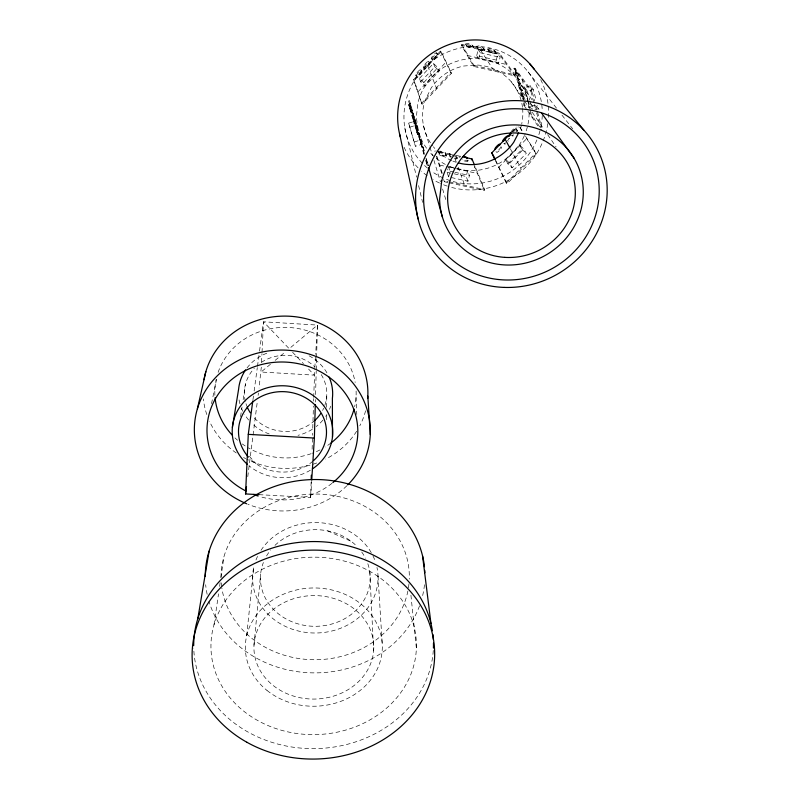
<?xml version="1.0" encoding="UTF-8"?>
<svg xmlns="http://www.w3.org/2000/svg" width="799" height="799" viewBox="0 0 799 799"><rect width="100%" height="100%" fill="white"/><g stroke="black" fill="none" stroke-linecap="round" stroke-linejoin="round"><path stroke-width="0.6" stroke-dasharray="4 3" d="M326.551 419.705L326.601 414.751M326.671 407.31L326.791 393.677M315.365 402.057L315.435 399.57M315.565 394.606L316.214 371.016M316.254 369.767L316.554 358.591M316.594 357.353L317.473 325.073L263.5 321.797L259.315 352.719M259.066 494.671L310.641 497.447L311.141 481.388M312.119 449.268L312.609 433.208M312.759 428.274L313.438 406.032M313.588 401.098L313.657 398.621M313.697 397.383L314.756 369.048M261.313 367.131L259.046 388.034M261.553 362.227L261.962 353.647M262.022 352.429L263.5 321.797L289.208 348.714L317.473 325.073L315.665 354.386M314.826 367.82L315.585 355.605M310.641 497.447L311.66 481.368M516.334 71.201C512.588 72.539 521.787 86.741 518.731 76.095C514.466 63.98 516.593 77.523 519.56 79.92M519.23 81.937C515.405 83.895 524.783 96.379 521.647 86.911C517.313 74.707 519.5 88.21 522.466 90.696M518.621 80.21L517.013 73.967L515.325 71.441M254.002 645.192L260.644 573.902M525.073 99.645L522.156 92.804L521.128 93.223L522.726 99.146M521.527 90.986L519.929 84.794L518.221 82.177M522.156 92.804L524.004 99.655L523.075 99.935M246.681 635.764L253.812 567.03A62.741 55.211 -0.7 0 0 314.886 633.008A62.741 55.211 -0.7 0 0 376.968 567.42M247.76 476.703L257.318 401.577M258.107 395.425L258.417 392.958M252.963 399.72L253.463 396.004M254.132 391.061L257.308 367.56M257.478 366.322L259.156 353.957M495.969 52.005C483.824 51.845 487.789 44.175 495.969 52.005C494.781 54.522 488.499 52.245 487.59 49.638C490.426 49.898 494.461 50.037 495.7 53.084M214.032 624.698L218.527 593.817M219.615 586.406L220.154 582.701M220.874 577.767L223.93 556.773M240.559 416.649L242.037 406.961M243.146 399.69L245.543 383.949M484.783 49.418C472.569 49.258 476.853 41.608 484.783 49.418C483.625 51.895 477.303 49.708 476.484 47.061C479.28 47.331 483.185 47.421 484.534 50.377M211.525 403.675L216.978 377.158M434.926 151.63L435.145 150.721M461.472 45.383L461.712 44.414L499.385 53.153L515.045 74.836L514.766 75.875L473.637 66.397L461.472 45.383L499.135 54.112L514.766 75.875M439.2 154.587L438.711 151.45L439.2 154.587A3.576 0.719 14 0 0 442.936 156.165A3.576 0.719 14 0 0 446.142 156.135L445.602 152.989A3.556 0.709 14 0 0 443.235 151.79A3.556 0.709 14 0 0 439.54 151.121M465.507 44.634C466.596 42.067 472.778 44.414 473.767 46.861C472.628 49.308 466.276 47.201 465.537 44.524C468.294 44.814 472.449 44.844 473.497 47.94M464.718 50.717L464.968 49.738M466.426 46.172L465.747 43.675M472.559 46.272L472.798 45.313M446.092 156.314L445.602 152.989M476.454 47.171L476.723 46.102M450.346 157.263A3.576 0.719 14.1 0 1 450.157 157.033L449.637 153.708M477.452 48.729L477.692 47.77M450.157 157.033L449.597 153.887A3.556 0.709 14.1 0 1 452.753 153.857M447.989 182.552L444.344 181.743L444.594 180.754L448.139 181.543M473.637 66.397L473.897 65.348L461.712 44.414M456.868 168.449L467.625 170.836L469.442 175.51L467.954 181.223L448.619 176.949L447.07 172.244L447.939 168.849M476.703 55.59L478.221 49.608L497.827 54.152L500.114 57.368L498.546 63.411L478.701 58.826L476.703 55.59L496.279 60.115L498.546 63.411M448.619 176.949L450.077 171.216L448.509 166.592M478.701 58.826L480.249 52.764L478.221 49.608M483.495 48.809L483.735 47.85M454.801 158.781A3.576 0.719 14.1 0 0 457.078 158.572L456.479 155.415L457.038 158.751M460.044 157.173L460.314 156.085A3.556 0.709 14.2 0 0 460.284 156.264M487.57 49.758L487.839 48.679M488.638 51.326L488.888 50.367M494.601 51.386L494.841 50.427M467.785 161.148L468.054 160.06A3.576 0.709 14.2 0 1 466.216 160.329A3.576 0.709 14.2 0 1 462.381 159.311M467.954 181.223L466.157 176.479L467.625 170.836M496.279 60.115L497.827 54.152M499.135 54.112L499.385 53.153M474.766 167.57L475.006 166.641M473.767 46.861L466.666 45.213M449.208 182.821L484.464 190.611L484.723 189.623L474.786 165.713M413.652 79.63L440.519 50.996L441.218 51.665L451.485 73.248L422.052 104.379L413.652 79.63L422.052 104.379M414.351 80.29L441.218 51.665M419.485 78.352L433.458 63.471L437.832 67.615L439.3 71.001L425.118 86.052L420.683 81.878L419.485 78.352L423.85 82.467L425.118 86.052M420.683 81.878L434.866 66.806L433.458 63.471M423.85 82.467L437.832 67.615M418.027 91.795L446.122 61.972M421.283 103.66L450.716 72.519L440.519 50.996M511.819 132.225L516.863 127.031M513.158 132.175L518.351 126.831M505.567 159.321L519.52 145.009L523.705 148.984L526.291 153.388L512.139 167.84L507.894 163.855L505.567 159.321L509.752 163.256L512.139 167.84M498.686 167.361L526.731 138.617M507.894 163.855L522.047 149.373L519.52 145.009M509.752 163.256L523.705 148.984M525.582 136.279L536.389 153.847L507.005 183.79L506.276 183.101L535.65 153.148L524.833 135.54M270.452 364.254L261.083 372.024L314.377 375.15L306.826 367.22M275.146 360.369L285.453 351.82M423.85 154.207L408.539 100.884L409.468 100.604L424.828 153.088M513.977 68.444L514.906 68.155L531.934 91.136L530.916 91.446L513.977 68.444L522.057 98.407M409.787 108.584L408.579 104.329L409.488 103.99L410.326 106.776M410.866 108.574L412.084 112.839L411.175 113.188L409.158 106.197L410.037 105.967L409.507 104.05M516.663 73.198L517.602 72.909M518.291 74.427L519.25 74.127M411.175 113.188L410.616 111.161L411.535 110.871M517.273 78.402L518.201 78.122M413.023 119.441L411.795 115.106L412.703 114.756L413.532 117.513M519.58 84.005L520.509 83.715M412.344 117.103L413.263 116.814L412.703 114.756M408.649 123.136L414.391 121.368L421.203 144.509L415.4 146.277L408.649 123.136L415.4 146.277M527.939 99.485L524.733 87.55L530.546 85.763L533.263 89.378L536.299 100.764M520.159 89.108L521.088 88.829M414.741 121.618C416.669 124.045 413.423 125.034 413.822 121.897L414.741 121.618L414.062 119.301M521.447 90.936L522.376 90.647M415.3 123.655L414.381 123.935L411.795 115.106M409.697 127.231L415.84 125.293L416.659 128.01M524.733 87.55L527.37 91.186L533.263 89.378M415.66 126.741L416.669 126.432L409.468 100.604M416.429 127.421L418.476 134.302L417.557 134.582L415.51 127.71L416.429 127.421L415.86 125.363M521.148 93.034L522.526 94.941L523.455 94.652M417.557 134.582L416.958 132.404L417.867 132.125M417.537 134.502L418.456 134.222L417.647 131.575M424.199 154.577L419.375 137.228L420.284 136.949M523.295 102.981L523.904 105.278L524.833 104.989L526.891 108.005M414.281 141.942L420.004 140.195L421.203 144.509M528.259 100.674L529.857 106.637L535.65 104.869L540.334 111.321M421.343 144.349L422.281 144.06M534.901 109.803L538.416 108.734L537.507 105.318M449.707 166.851L455.68 168.18M439.67 165.083L455.29 168.559M456.489 168.819L478.072 173.613M450.077 171.216L453.712 172.025M454.921 172.294L469.442 175.51M447.07 172.244L453.033 173.573M454.232 173.832L466.157 176.479M449.318 181.802L484.723 189.623M439.76 151.75L453.582 154.836M455.879 155.346L460.474 156.374M438.481 152.429L459.854 157.193M467.285 55.421L506.606 64.509M473.897 65.348L515.045 74.836M480.249 52.764L500.114 57.368M327.63 530.876L351.3 541.402M415.7 85.553L416.419 86.222M415.67 74.896L416.948 77.303A3.695 0.579 -47.6 0 0 419.685 75.236A3.695 0.579 -47.6 0 0 421.982 71.93L420.673 69.563A3.665 0.569 -47.6 0 0 417.957 71.62A3.665 0.569 -47.6 0 0 415.67 74.896L416.948 77.303M495.939 151.57L496.618 152.21A3.615 0.839 -46.9 0 0 499.535 150.412A3.615 0.839 -46.9 0 0 501.652 147.036M423.44 66.607L424.778 68.954A3.705 0.579 -47.5 0 0 427.545 66.866A3.705 0.579 -47.5 0 0 429.832 63.57L428.464 61.253A3.675 0.569 -47.5 0 0 425.727 63.341A3.675 0.569 -47.5 0 0 423.44 66.607L424.778 68.954M420.673 69.563L421.982 71.93M434.866 66.806L439.3 71.001M522.047 149.373L526.291 153.388M428.464 61.253L429.832 63.57M437.842 55.041L436.424 52.774L437.842 55.041A3.715 0.579 -47.4 0 1 435.565 58.327A3.715 0.579 -47.4 0 1 432.768 60.444L431.38 58.147A3.695 0.569 -47.4 0 1 433.008 55.6A3.695 0.569 -47.4 0 1 435.954 52.854M510.97 131.935A3.615 0.829 -46.7 0 1 513.617 128.949A3.615 0.829 -46.7 0 1 515.565 128.03L517.482 130.746A3.645 0.839 -46.7 0 1 517.053 132.035M515.565 128.03L517.482 130.746M450.716 72.519L451.485 73.248M535.65 153.148L536.389 153.847M431.38 58.147L432.768 60.444M292.564 352.239L303.47 363.695M249.408 456.309L256.03 463.78M528.149 71.93L556.583 108.265M561.967 115.136L572.723 128.879M521.617 85.273L533.133 101.303M518.96 86.941L527.24 98.696M530.716 103.64L534.201 108.584M529.857 106.637L531.205 108.584M511.22 81.748L523.834 100.075M524.534 101.083L529.437 108.215M532.244 112.279L543.46 128.569M547.665 134.671L556.074 146.886M529.617 112.03L541.922 130.127M523.904 105.278L527.16 110.082M527.809 111.051L538.955 127.53M480.329 49.748L494.231 71.141M519.859 126.971L523.035 132.145M519.799 127.351L522.316 131.445M510.331 148.764L520.918 168.18M522.526 94.941L524.144 99.935M495.64 160.279L507.005 183.79M495.47 160.699L506.276 183.101M474.087 165.543L484.464 190.611M427.745 66.017L436.713 88.869M454.811 158.182L456.449 162.656M458.077 167.121L464.688 185.198M415.32 123.725L413.802 118.412M412.094 112.909L410.596 107.685M436.883 156.244L442.486 174.042M436.374 156.264L441.807 173.643M443.615 179.435L444.344 181.743M423.5 125.753L429.622 146.037M429.982 147.226L432.509 155.585M433.947 160.349L440.429 181.822M442.596 188.983L446.551 202.107M409.158 106.197L408.579 104.329M412.903 112.949L424.169 150.761M416.669 126.432L424.629 153.158M426.346 158.931L428.414 165.842L426.456 158.891M408.539 100.884L419.375 137.228M425.627 160.18L427.415 166.152L425.477 159.211M416.928 128.909L417.378 130.666M410.716 108.294L410.037 105.967M413.952 119.151L413.263 116.814M409.947 108.854L410.616 111.161M413.153 119.58L413.822 121.897M416.958 132.404L414.921 125.573L415.51 127.71M414.901 118.851L424.609 153.508M425.947 158.302L427.964 165.493M414.391 121.368L415.52 125.443M522.067 79.441L529.807 108.245M530.127 109.433L532.364 117.783M514.906 68.155L524.833 104.989M530.546 85.763L534.691 101.293M535.71 105.248L541.672 127.6M530.916 91.446L534.072 103.271M534.391 104.449L536.289 111.54M536.598 112.709L540.663 127.93M527.37 91.186L529.807 100.284M530.117 101.423L532.244 109.383M404.803 127.92L416.579 177.168M418.586 185.578L422.611 202.397M410.926 595.165L416.379 648.279A102.751 88.729 -0.9 0 1 259.515 721.507A102.751 88.729 -0.9 0 1 265.158 567.879A102.751 88.729 -0.9 0 1 416.379 648.279M378.007 575.799L382.282 644.923M369.777 571.694L373.622 650.925A59.925 51.735 -0.9 0 1 280.119 690.226A59.925 51.735 -0.9 0 1 287.84 600.828A59.925 51.735 -0.9 0 1 373.622 650.925M356.034 397.073L356.783 414.491M540.683 79.61A76.334 74.107 -39 0 1 548.424 117.523M547.784 123.605A76.334 74.107 -39 0 1 450.756 187.186M447.33 186.137A76.334 74.107 -39 0 1 440.579 183.52M439.48 183.021A76.334 74.107 -39 0 1 433.128 179.675M427.135 175.72A76.334 74.107 -39 0 1 421.542 171.156M418.097 167.85A76.334 74.107 -39 0 1 403.525 145.957M422.381 163.316A69.972 67.935 -38.9 0 1 442.826 54.242A69.972 67.935 -38.9 0 1 541.422 102.292M541.762 104.649A69.972 67.935 -38.9 0 1 542.251 110.592M542.261 115.416A69.972 67.935 -38.9 0 1 540.294 129.638M539.994 130.806A69.972 67.935 -38.9 0 1 537.787 137.698M536.908 139.915A69.972 67.935 -38.9 0 1 444.504 178.537M443.415 178.067A69.972 67.935 -38.9 0 1 432.179 171.715M427.535 168.15A69.972 67.935 -38.9 0 1 423.2 164.165M346.896 485.722A88.02 80.439 2.8 0 1 247.87 504.259M330.686 406.152A47.121 43.496 3.3 0 1 329.498 409.348M326.921 414.451A47.121 43.496 3.3 0 1 325.682 416.409M322.916 420.094A47.121 43.496 3.3 0 1 316.174 426.586M312.329 429.293A47.121 43.496 3.3 0 1 297.997 435.335M269.213 433.937A47.121 43.496 3.3 0 1 251.905 423.43M248.679 420.024A47.121 43.496 3.3 0 1 244.554 414.341M242.866 411.315A47.121 43.496 3.3 0 1 241.448 408.169M239.95 403.805A47.121 43.496 3.3 0 1 238.671 397.103M247.011 367.93A47.121 43.496 3.3 0 1 268.214 352.669M309.093 355.785A47.121 43.496 3.3 0 1 328.159 375.041M321.228 374.581A41.238 38.062 3.3 0 1 324.194 407.031M323.695 408.189A41.238 38.062 3.3 0 1 322.586 410.446M314.866 420.414A41.238 38.062 3.3 0 1 252.993 416.439M246.711 405.772A41.238 38.062 3.3 0 1 245.982 403.675M245.323 401.268A41.238 38.062 3.3 0 1 254.302 368.319M261.393 362.347A41.238 38.062 3.3 0 1 314.616 366.621M312.938 461.143A44.005 40.21 2.8 0 1 249.957 458.676M310.372 470.202A50.297 45.962 2.8 0 1 248.938 465.707M332.004 483.305A75.436 68.944 2.8 0 1 260.424 496.748M356.114 391.001A70.692 65.258 3.3 0 1 354.646 406.701M330.986 442.986A70.692 65.258 3.3 0 1 325.153 447.011M319.98 449.917A70.692 65.258 3.3 0 1 312.359 453.253M311.23 453.662A70.692 65.258 3.3 0 1 248.249 447.82M245.213 445.952A70.692 65.258 3.3 0 1 242.257 443.934M237.583 440.239A70.692 65.258 3.3 0 1 234.956 437.872M214.891 395.305A70.692 65.258 3.3 0 1 216.139 379.475M218.107 372.384A70.692 65.258 3.3 0 1 290.456 327.59A70.692 65.258 3.3 0 1 355.185 382.461M365.602 410.776A82.477 76.135 3.3 0 1 359.79 425.817M356.654 431.24A82.477 76.135 3.3 0 1 325.692 459.065M316.734 462.981A82.477 76.135 3.3 0 1 246.801 459.215M245.712 458.656A82.477 76.135 3.3 0 1 243.555 457.507M236.274 452.983A82.477 76.135 3.3 0 1 209.428 421.153M206.811 414.541A82.477 76.135 3.3 0 1 203.355 398.911M424.479 584.728A109.833 96.679 -0.7 0 1 422.092 597.772M419.555 605.812A109.833 96.679 -0.7 0 1 312.109 672.858A109.833 96.679 -0.7 0 1 208.948 601.317M207.151 594.316A109.833 96.679 -0.7 0 1 205.663 584.728M367.82 563.704A54.891 48.31 -0.7 0 1 314.416 626.296A54.891 48.31 -0.7 0 1 263.41 562.456M266.556 555.964A54.891 48.31 -0.7 0 1 270.731 549.952M274.976 545.357A54.891 48.31 -0.7 0 1 356.963 546.396M361.717 552.029A54.891 48.31 -0.7 0 1 365.493 558.241M255.97 560.019A62.741 55.211 -0.7 0 1 257.997 555.485M260.973 550.341A62.741 55.211 -0.7 0 1 318.352 522.646A62.741 55.211 -0.7 0 1 372.424 554.796M372.983 555.914A62.741 55.211 -0.7 0 1 375.33 561.577M408.958 583.879A94.132 82.846 -0.7 0 1 408.109 589.862M407.88 591.05A94.132 82.846 -0.7 0 1 313.128 659.714A94.132 82.846 -0.7 0 1 221.852 587.984M221.683 586.776A94.132 82.846 -0.7 0 1 221.203 581.962M221.043 577.178A94.132 82.846 -0.7 0 1 316.574 494.032A94.132 82.846 -0.7 0 1 409.278 579.115M433.288 650.446A119.89 103.54 -0.9 0 1 311.67 748.633A119.89 103.54 -0.9 0 1 193.738 648.119M528.069 102.242A57.069 55.411 -39.1 0 0 473.967 58.537A57.069 55.411 -39.1 0 0 417.877 102.941L416.299 117.573L418.566 131.945A57.069 55.411 -39.1 0 0 428.693 150.951M528.289 103.451A57.069 55.411 -39.1 0 1 529.078 110.751M529.118 113.178A57.069 55.411 -39.1 0 1 524.783 134.661M524.304 135.8A57.069 55.411 -39.1 0 1 454.251 168.11M453.103 167.74A57.069 55.411 -39.1 0 1 447.5 165.483M445.363 164.434A57.069 55.411 -39.1 0 1 435.415 157.753M433.627 156.165A57.069 55.411 -39.1 0 1 429.472 151.87M516.803 130.107A3.645 0.839 -46.7 0 1 515.924 132.055M513.387 134.671A3.645 0.839 -46.7 0 1 511.74 135.321L512.419 135.96A3.645 0.839 -46.7 0 0 514.716 134.751M512.089 131.915A3.615 0.829 -46.7 0 1 516.234 128.669M500.993 146.686A3.615 0.829 -46.9 0 1 499.185 149.433A3.615 0.829 -46.9 0 1 496.479 151.62M507.475 140.864A3.635 0.829 -46.8 0 0 508.943 138.197L509.622 138.836A3.635 0.839 -46.8 0 1 508.154 141.503M505.517 142.761A3.635 0.829 -46.8 0 1 503.889 143.391L504.569 144.03A3.635 0.839 -46.8 0 0 505.607 143.82M467.824 160.969A3.576 0.719 14.2 0 1 465.987 161.248A3.576 0.719 14.2 0 1 462.142 160.229M446.371 155.216A3.586 0.719 14 0 1 443.175 155.246A3.586 0.719 14 0 1 439.43 153.678M438.491 152.369A3.556 0.709 14 0 1 441.667 152.349A3.556 0.709 14 0 1 445.373 153.897M457.318 157.663A3.576 0.719 14.1 0 1 455.031 157.862M451.605 156.914A3.576 0.719 14.1 0 1 450.386 156.115M449.368 154.796A3.556 0.709 14.1 0 1 452.524 154.766M455.64 155.825A3.556 0.709 14.1 0 1 456.249 156.324M416.369 75.555A3.665 0.569 -47.6 0 1 418.656 72.28A3.665 0.569 -47.6 0 1 421.373 70.222M421.283 71.271A3.695 0.579 -47.6 0 1 418.976 74.577A3.695 0.579 -47.6 0 1 416.239 76.634M432.079 58.806A3.695 0.569 -47.4 0 1 434.346 55.55A3.695 0.569 -47.4 0 1 437.123 53.443M437.143 54.372A3.715 0.579 -47.4 0 1 434.856 57.658A3.715 0.579 -47.4 0 1 432.069 59.775M424.139 67.266A3.675 0.569 -47.5 0 1 426.426 64A3.675 0.569 -47.5 0 1 429.163 61.922M429.133 62.901A3.705 0.579 -47.5 0 1 426.836 66.197A3.705 0.579 -47.5 0 1 424.079 68.295M522.486 107.276A50.727 49.258 -39.1 0 0 476.833 64.999L463.6 66.037A50.727 49.258 -39.1 0 0 431.17 88.05L425.288 99.935A50.727 49.258 -39.1 0 0 432.609 145.837M522.616 108.454A50.727 49.258 -39.1 0 1 521.747 123.795M521.487 124.964A50.727 49.258 -39.1 0 1 519.769 130.656M456.109 162.257A50.727 49.258 -39.1 0 1 452.823 161.078M451.745 160.629A50.727 49.258 -39.1 0 1 433.338 146.746M267.016 690.456A68.494 59.136 -0.9 0 0 380.534 660.244A68.494 59.136 -0.9 0 0 293.942 590.591A68.494 59.136 -0.9 0 0 267.016 690.456"/><path stroke-width="1.2" d="M311.73 480.129L314.377 438.062L315.295 404.544M311.211 478.911L311.32 475.205M259.066 494.671L245.563 493.942L248.279 434.356L252.794 400.958M245.563 493.942L246.501 486.551M232.379 427.425L238.621 389.123A47.121 43.496 3.3 0 1 245.643 369.817M197.822 618.666L209.118 551.12M197.363 408.938L205.842 371.665M466.916 158.701L467.145 157.803A3.556 0.709 14.2 0 0 463.4 156.234M471.73 159.85L471.969 158.941L462.781 156.884M518.641 132.824L513.717 142.282A50.727 49.258 -39.1 0 1 458.346 162.916M494.931 159.59L491.715 152.929L510.98 133.093M508.833 136.629L510.561 134.851M248.279 434.356L314.377 438.062M491.715 152.929L492.394 153.558M511.21 133.852L510.541 133.213A3.615 0.829 -46.7 0 1 510.511 132.934M529.557 63.56L583.869 130.167M541.772 113.318L574.171 158.402M505.088 139.156L509.752 147.695M492.933 154.676L495.1 159.161M471.969 158.941L474.316 164.584M428.634 167.88L442.396 216.998M399.7 134.452L418.107 218.956M422.581 556.014L430.961 623.51M367.83 396.054L370.267 434.546M332.464 437.113L332.394 398.371A47.121 43.496 3.3 0 0 329.148 377.128M400.309 136.789A76.334 74.107 -39 0 1 440.509 48.26A76.334 74.107 -39 0 1 534.231 69.213M246.711 503.789A88.02 80.439 2.8 0 1 206.072 389.762A88.02 80.439 2.8 0 1 334.022 365.802A88.02 80.439 2.8 0 1 347.755 484.873M248.429 457.038A44.005 40.21 2.8 0 1 253.463 401.398A44.005 40.21 2.8 0 1 314.516 404.534A44.005 40.21 2.8 0 1 313.767 460.404M320.739 413.552A41.238 38.062 3.3 0 1 314.866 420.414M250.297 412.783A41.238 38.062 3.3 0 1 247.131 406.811M247.201 464.199A50.297 45.962 2.8 0 1 248.559 397.522A50.297 45.962 2.8 0 1 321.328 402.856A50.297 45.962 2.8 0 1 312.319 468.973M245.892 491.005A75.436 68.944 2.8 0 1 220.834 390.631A75.436 68.944 2.8 0 1 332.504 379.825A75.436 68.944 2.8 0 1 332.903 482.586M258.137 496.059A75.436 68.944 2.8 0 1 253.583 494.451M354.047 409.068A70.692 65.258 3.3 0 1 330.986 442.986M232.369 435.265A70.692 65.258 3.3 0 1 215.081 397.752M203.975 379.725A82.477 76.135 3.3 0 1 294.871 316.684A82.477 76.135 3.3 0 1 367.68 398.521M205.263 576.309A109.833 96.679 -0.7 0 1 309.992 479.65A109.833 96.679 -0.7 0 1 424.439 566.731M424.758 570.356A109.833 96.679 -0.7 0 1 424.878 572.773M193.698 645.672A119.89 103.54 -0.9 0 1 305.518 541.832A119.89 103.54 -0.9 0 1 432.399 630.781M432.898 634.466A119.89 103.54 -0.9 0 1 433.328 639.4M433.467 643.105A119.89 103.54 -0.9 0 1 433.418 648.009M494.851 149.373A3.596 0.819 -46.9 0 1 496.948 146.027A3.596 0.819 -46.9 0 1 499.844 144.229M499.495 145.068A3.596 0.819 -46.9 0 1 499.974 144.819M502.741 141.243A3.605 0.819 -46.8 0 1 504.838 137.897A3.605 0.819 -46.8 0 1 507.755 136.08M503.55 141.143A3.605 0.829 -46.8 0 1 503.859 140.584M441.737 180.764L439.61 199.061A72.609 69.253 -29 0 0 542.97 256.639A72.609 69.253 -29 0 0 556.633 138.796A72.609 69.253 -29 0 0 441.737 180.764M504.119 287.41A96.829 92.364 -29 0 0 597.742 150.252A96.829 92.364 -29 0 0 432.289 144.449A96.829 92.364 -29 0 0 504.119 287.41M498.286 279.5A88.759 84.664 -29 0 0 593.158 159.95A88.759 84.664 -29 0 0 442.766 143.68A88.759 84.664 -29 0 0 498.286 279.5M246.891 742.261A121.278 104.459 -1 0 0 434.466 659.994A121.278 104.459 -1 0 0 258.786 561.557A121.278 104.459 -1 0 0 246.891 742.261M504.818 257.368A64.539 61.563 -28.9 0 0 569.777 167.61A64.539 61.563 -28.9 0 0 459.775 160.709A64.539 61.563 -28.9 0 0 504.818 257.368"/></g></svg>
